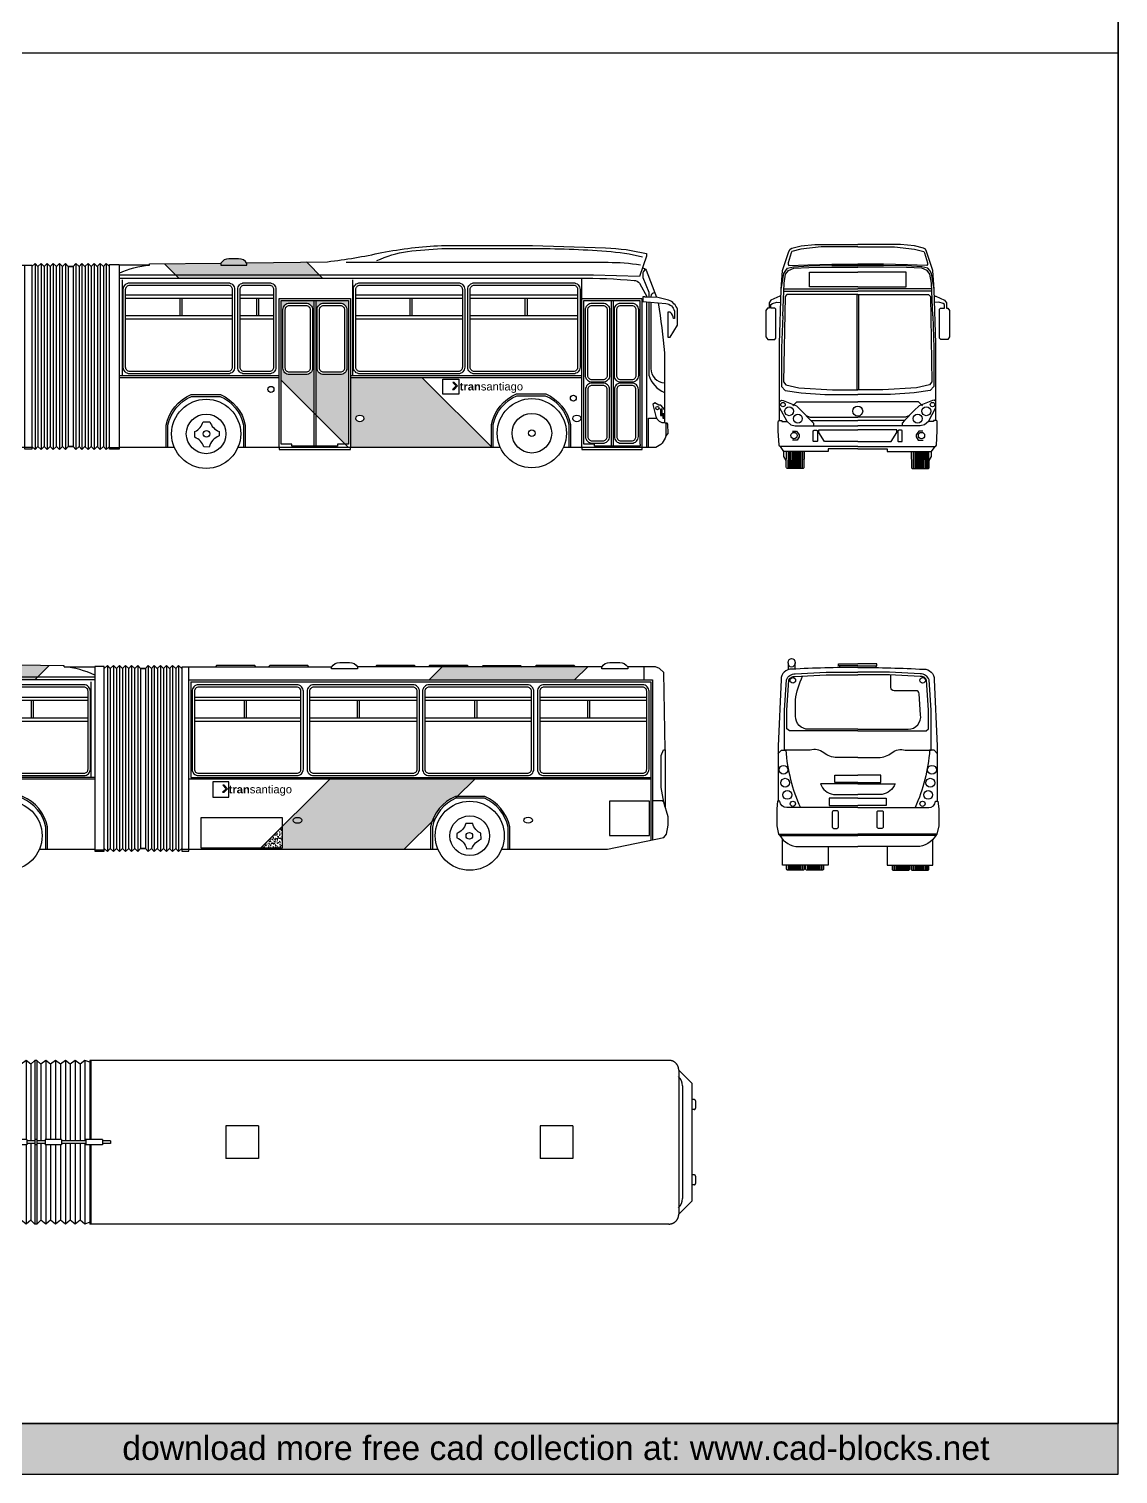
# Model space of a CAD drawing. Header units: millimetres. Extents: x 35403 to 155690, y 202798 to 276657.
# Drawn here: x 139049 to 155690, y 202798 to 224870 of the extents above; entities that cross this region are included whole.
import ezdxf

# ---------------------------------------------------------------- set-up
doc = ezdxf.new("R2010")
doc.units = ezdxf.units.MM
doc.layers.add('www.cad-blocks.net', color=7, linetype='Continuous')
doc.styles.get("Standard").update_dxf_attribs({"font": 'arial.ttf'})
pattern_1 = [(37.5, (-1206784.58, -2205424.423), (-1.6000313, 48.94132373), [0, -38.608, 0, -43.18, 0, -41.275]), (7.5, (-1206784.58, -2205424.42), (44.9523283, 71.68251), [0, -20.828, 0, -34.798, 0, -13.335]), (327.5, (-1206815.82, -2205424.423), (79.099237, 0.1437185), [0, -12.7, 0, -45.72, 0, -59.69]), (317.5, (-1206815.82, -2205424.42), (76.3556452, 22.2929323), [0, -6.35, 0, -29.972, 0, -34.29])]
pattern_2 = [(37.5, (-1205925.497, -2200658.534), (-1.6000313, 48.94132373), [0, -38.608, 0, -43.18, 0, -41.275]), (7.5, (-1205925.5, -2200658.534), (44.9523283, 71.68251), [0, -20.828, 0, -34.798, 0, -13.335]), (327.5, (-1205956.74, -2200658.534), (79.099237, 0.1437185), [0, -12.7, 0, -45.72, 0, -59.69]), (317.5, (-1205956.74, -2200658.534), (76.3556452, 22.2929323), [0, -6.35, 0, -29.972, 0, -34.29])]

# ---------------------------------------------------------------- blocks, each defined once
blk = doc.blocks.new('A$C6C3E6197')
at = {"linetype": 'Continuous'}
for p, q in [((405, 2500), (9252, 2500)), ((9237, 1290), (9237, 2500)), ((9252, 2470), (9252, 2500)), ((9252, 2470), (9327, 2500)), ((9252, 1290), (9252, 2470)), ((9327, 1270), (9327, 2500)), ((9327, 2500), (9402, 2440)), ((9402, 2440), (9477, 2500)), ((9402, 1270), (9402, 2440)), ((9477, 1270), (9477, 2500)), ((9477, 2500), (9552, 2440)), ((9552, 2440), (9627, 2500)), ((9552, 1270), (9552, 2440)), ((9627, 1270), (9627, 2500)), ((9627, 2500), (9702, 2440)), ((9702, 2440), (9777, 2500)), ((9702, 1290), (9702, 2440)), ((9777, 1290), (9777, 2500)), ((9777, 2500), (9852, 2440)), ((9852, 2440), (9927, 2500)), ((9852, 1290), (9852, 2440)), ((9927, 1290), (9927, 2500)), ((9927, 2500), (10002, 2440)), ((10002, 2440), (10062, 2500)), ((10002, 1270), (10002, 2440)), ((10062, 1290), (10062, 2500)), ((10062, 2500), (10092, 2500)), ((10092, 1290), (10092, 2500)), ((10092, 2500), (10152, 2440)), ((10152, 2440), (10227, 2500)), ((10152, 1270), (10152, 2440)), ((10227, 1290), (10227, 2500)), ((10227, 2500), (10302, 2440)), ((10302, 2440), (10377, 2500)), ((10302, 1290), (10302, 2440)), ((10377, 1290), (10377, 2500)), ((10377, 2500), (10452, 2440)), ((10452, 2440), (10527, 2500)), ((10452, 1290), (10452, 2440)), ((10527, 1270), (10527, 2500)), ((10527, 2500), (10602, 2440)), ((10602, 2440), (10677, 2500)), ((10602, 1270), (10602, 2440)), ((10677, 1270), (10677, 2500)), ((10677, 2500), (10752, 2440)), ((10752, 2440), (10827, 2500)), ((10752, 1270), (10752, 2440)), ((10827, 1270), (10827, 2500)), ((10827, 2500), (10902, 2470)), ((10902, 2500), (17497, 2500)), ((10902, 2470), (10902, 2500)), ((10902, 1290), (10902, 2470)), ((10917, 1290), (10917, 2500)), ((17405, 0), (17405, 2500)), ((17497, 2500), (17597, 2400)), ((17505, 8), (17505, 2492)), ((55, 2150), (255, 2350)), ((255, 150), (255, 2350)), ((17597, 2000), (17597, 2400)), ((55, 1900), (55, 2150)), ((199, 388), (199, 2112)), ((17597, 1880), (17597, 2000)), ((17597, 2000), (17605, 2000)), ((0, 1770), (0, 1880)), ((20, 1900), (55, 1900)), ((55, 1750), (55, 1900)), ((17597, 620), (17597, 1880)), ((17597, 1880), (17605, 1880)), ((17625, 1900), (17625, 1980)), ((20, 1750), (55, 1750)), ((55, 750), (55, 1750)), ((1875, 1000), (1875, 1500)), ((1875, 1500), (2375, 1500)), ((2375, 1000), (2375, 1500)), ((6675, 1000), (6675, 1500)), ((6675, 1500), (7175, 1500)), ((7175, 1000), (7175, 1500)), ((12925, 1000), (12925, 1500)), ((12925, 1500), (13425, 1500)), ((13425, 1000), (13425, 1500)), ((8937, 1230), (8937, 1270)), ((8937, 1270), (9062, 1270)), ((8937, 1230), (9062, 1230)), ((9062, 1290), (9312, 1290)), ((9062, 1270), (9062, 1290)), ((9062, 1230), (9062, 1270)), ((9062, 1210), (9062, 1230)), ((9062, 1210), (9312, 1210)), ((9237, 0), (9237, 1210)), ((9252, 30), (9252, 1210)), ((9312, 1270), (9312, 1290)), ((9312, 1270), (9687, 1270)), ((9312, 1230), (9312, 1270)), ((9312, 1230), (9687, 1230)), ((9312, 1210), (9312, 1230)), ((9327, 0), (9327, 1230)), ((9402, 60), (9402, 1230)), ((9477, 0), (9477, 1230)), ((9552, 60), (9552, 1230)), ((9627, 0), (9627, 1230)), ((9687, 1290), (9937, 1290)), ((9687, 1270), (9687, 1290)), ((9687, 1230), (9687, 1270)), ((9687, 1210), (9687, 1230)), ((9687, 1210), (9937, 1210)), ((9702, 60), (9702, 1210)), ((9777, 0), (9777, 1210)), ((9852, 60), (9852, 1210)), ((9927, 0), (9927, 1210)), ((9937, 1270), (9937, 1290)), ((9937, 1230), (9937, 1270)), ((9937, 1270), (10062, 1270)), ((9937, 1210), (9937, 1230)), ((9937, 1230), (10062, 1230)), ((10002, 60), (10002, 1230)), ((10062, 1250), (10062, 1290)), ((10062, 1290), (10092, 1290)), ((10062, 1210), (10062, 1250)), ((10062, 0), (10062, 1210)), ((10062, 1210), (10092, 1210)), ((10092, 1250), (10092, 1290)), ((10092, 1270), (10217, 1270)), ((10092, 1210), (10092, 1250)), ((10092, 1230), (10217, 1230)), ((10092, 0), (10092, 1210)), ((10152, 60), (10152, 1230)), ((10217, 1290), (10467, 1290)), ((10217, 1270), (10217, 1290)), ((10217, 1230), (10217, 1270)), ((10217, 1210), (10217, 1230)), ((10217, 1210), (10467, 1210)), ((10227, 0), (10227, 1210)), ((10302, 60), (10302, 1210)), ((10377, 0), (10377, 1210)), ((10452, 60), (10452, 1210)), ((10467, 1270), (10467, 1290)), ((10467, 1230), (10467, 1270)), ((10467, 1270), (10842, 1270)), ((10467, 1230), (10842, 1230)), ((10467, 1210), (10467, 1230)), ((10527, 0), (10527, 1230)), ((10602, 60), (10602, 1230)), ((10677, 0), (10677, 1230)), ((10752, 60), (10752, 1230)), ((10827, 0), (10827, 1230)), ((10842, 1290), (11092, 1290)), ((10842, 1270), (10842, 1290)), ((10842, 1230), (10842, 1270)), ((10842, 1210), (10842, 1230)), ((10842, 1210), (11092, 1210)), ((10902, 30), (10902, 1210)), ((10917, 0), (10917, 1210)), ((11092, 1270), (11092, 1290)), ((11092, 1230), (11092, 1270)), ((11092, 1270), (11217, 1270)), ((11092, 1210), (11092, 1230)), ((11092, 1230), (11217, 1230)), ((11217, 1230), (11217, 1270)), ((1875, 1000), (2375, 1000)), ((6675, 1000), (7175, 1000)), ((12925, 1000), (13425, 1000)), ((0, 620), (0, 730)), ((20, 750), (55, 750)), ((55, 600), (55, 750)), ((20, 600), (55, 600)), ((55, 350), (55, 600)), ((17597, 500), (17597, 620)), ((17597, 620), (17605, 620)), ((17597, 100), (17597, 500)), ((17597, 500), (17605, 500)), ((17625, 520), (17625, 600)), ((55, 350), (255, 150)), ((405, 0), (9252, 0)), ((9252, 30), (9327, 0)), ((9252, 0), (9252, 30)), ((9327, 0), (9402, 60)), ((9402, 60), (9477, 0)), ((9477, 0), (9552, 60)), ((9552, 60), (9627, 0)), ((9627, 0), (9702, 60)), ((9702, 60), (9777, 0)), ((9777, 0), (9852, 60)), ((9852, 60), (9927, 0)), ((9927, 0), (10002, 60)), ((10002, 60), (10062, 0)), ((10062, 0), (10092, 0)), ((10092, 0), (10152, 60)), ((10152, 60), (10227, 0)), ((10227, 0), (10302, 60)), ((10302, 60), (10377, 0)), ((10377, 0), (10452, 60)), ((10452, 60), (10527, 0)), ((10527, 0), (10602, 60)), ((10602, 60), (10677, 0)), ((10677, 0), (10752, 60)), ((10752, 60), (10827, 0)), ((10827, 0), (10902, 30)), ((10902, 0), (10902, 30)), ((10902, 0), (17497, 0)), ((17497, 0), (17597, 100))]:
    blk.add_line(p, q, dxfattribs=at)
for points in [[(405, 2500, 0.008925), (400, 2500, 0.008925), (394, 2500, 0.008925), (389, 2499, 0.008925), (384, 2498, 0.008925), (378, 2498, 0.008925), (373, 2497, 0.008925), (368, 2495, 0.008925), (363, 2494, 0.008925), (358, 2492, 0.008925), (353, 2491, 0.008925), (348, 2489, 0.008925), (343, 2486, 0.008925), (338, 2484, 0.008925), (333, 2482, 0.008925), (328, 2479, 0.008925), (324, 2476, 0.008925), (319, 2473, 0.008925), (315, 2470, 0.008925), (311, 2467, 0.008925), (307, 2463, 0.008925), (303, 2460, 0.008925), (299, 2456, 0.008925), (295, 2452, 0.008925), (292, 2448, 0.008925), (288, 2444, 0.008925), (285, 2440, 0.008925), (282, 2436, 0.008925), (279, 2431, 0.008925), (276, 2427, 0.008925), (273, 2422, 0.008925), (271, 2417, 0.008925), (269, 2412, 0.008925), (266, 2407, 0.008925), (264, 2402, 0.008925), (263, 2397, 0.008925), (261, 2392, 0.008925), (260, 2387, 0.008925), (258, 2382, 0.008925), (257, 2377, 0.008925), (257, 2371, 0.008925), (256, 2366, 0.008925), (255, 2361, 0.008925), (255, 2355, 0.008925), (255, 2350)], [(17625, 1980, 0.023104), (17625, 1982, 0.023104), (17625, 1984, 0.023104), (17624, 1985, 0.023104), (17624, 1987, 0.023104), (17623, 1989, 0.023104), (17622, 1991, 0.023104), (17621, 1992, 0.023104), (17620, 1993, 0.023104), (17618, 1995, 0.023104), (17617, 1996, 0.023104), (17616, 1997, 0.023104), (17614, 1998, 0.023104), (17612, 1999, 0.023104), (17610, 1999, 0.023104), (17609, 2000, 0.023104), (17607, 2000, 0.023104), (17605, 2000)], [(20, 1900, 0.023104), (18, 1900, 0.023104), (16, 1900, 0.023104), (15, 1899, 0.023104), (13, 1899, 0.023104), (11, 1898, 0.023104), (9, 1897, 0.023104), (8, 1896, 0.023104), (7, 1895, 0.023104), (5, 1893, 0.023104), (4, 1892, 0.023104), (3, 1891, 0.023104), (2, 1889, 0.023104), (1, 1887, 0.023104), (1, 1885, 0.023104), (0, 1884, 0.023104), (0, 1882, 0.023104), (0, 1880)], [(0, 1770, 0.023104), (0, 1768, 0.023104), (0, 1766, 0.023104), (1, 1765, 0.023104), (1, 1763, 0.023104), (2, 1761, 0.023104), (3, 1759, 0.023104), (4, 1758, 0.023104), (5, 1757, 0.023104), (7, 1755, 0.023104), (8, 1754, 0.023104), (9, 1753, 0.023104), (11, 1752, 0.023104), (13, 1751, 0.023104), (15, 1751, 0.023104), (16, 1750, 0.023104), (18, 1750, 0.023104), (20, 1750)], [(17605, 1880, 0.023104), (17607, 1880, 0.023104), (17609, 1880, 0.023104), (17610, 1881, 0.023104), (17612, 1881, 0.023104), (17614, 1882, 0.023104), (17616, 1883, 0.023104), (17617, 1884, 0.023104), (17618, 1885, 0.023104), (17620, 1887, 0.023104), (17621, 1888, 0.023104), (17622, 1889, 0.023104), (17623, 1891, 0.023104), (17624, 1893, 0.023104), (17624, 1895, 0.023104), (17625, 1896, 0.023104), (17625, 1898, 0.023104), (17625, 1900)], [(20, 750, 0.023104), (18, 750, 0.023104), (16, 750, 0.023104), (15, 749, 0.023104), (13, 749, 0.023104), (11, 748, 0.023104), (9, 747, 0.023104), (8, 746, 0.023104), (7, 745, 0.023104), (5, 743, 0.023104), (4, 742, 0.023104), (3, 741, 0.023104), (2, 739, 0.023104), (1, 737, 0.023104), (1, 735, 0.023104), (0, 734, 0.023104), (0, 732, 0.023104), (0, 730)], [(0, 620, 0.023104), (0, 618, 0.023104), (0, 616, 0.023104), (1, 615, 0.023104), (1, 613, 0.023104), (2, 611, 0.023104), (3, 609, 0.023104), (4, 608, 0.023104), (5, 607, 0.023104), (7, 605, 0.023104), (8, 604, 0.023104), (9, 603, 0.023104), (11, 602, 0.023104), (13, 601, 0.023104), (15, 601, 0.023104), (16, 600, 0.023104), (18, 600, 0.023104), (20, 600)], [(17625, 600, 0.023104), (17625, 602, 0.023104), (17625, 604, 0.023104), (17624, 605, 0.023104), (17624, 607, 0.023104), (17623, 609, 0.023104), (17622, 611, 0.023104), (17621, 612, 0.023104), (17620, 613, 0.023104), (17618, 615, 0.023104), (17617, 616, 0.023104), (17616, 617, 0.023104), (17614, 618, 0.023104), (17612, 619, 0.023104), (17610, 619, 0.023104), (17609, 620, 0.023104), (17607, 620, 0.023104), (17605, 620)], [(17605, 500, 0.023104), (17607, 500, 0.023104), (17609, 500, 0.023104), (17610, 501, 0.023104), (17612, 501, 0.023104), (17614, 502, 0.023104), (17616, 503, 0.023104), (17617, 504, 0.023104), (17618, 505, 0.023104), (17620, 507, 0.023104), (17621, 508, 0.023104), (17622, 509, 0.023104), (17623, 511, 0.023104), (17624, 513, 0.023104), (17624, 515, 0.023104), (17625, 516, 0.023104), (17625, 518, 0.023104), (17625, 520)], [(255, 150, 0.008925), (255, 145, 0.008925), (255, 139, 0.008925), (256, 134, 0.008925), (257, 129, 0.008925), (257, 123, 0.008925), (258, 118, 0.008925), (260, 113, 0.008925), (261, 108, 0.008925), (263, 103, 0.008925), (264, 98, 0.008925), (266, 93, 0.008925), (269, 88, 0.008925), (271, 83, 0.008925), (273, 78, 0.008925), (276, 73, 0.008925), (279, 69, 0.008925), (282, 64, 0.008925), (285, 60, 0.008925), (288, 56, 0.008925), (292, 52, 0.008925), (295, 48, 0.008925), (299, 44, 0.008925), (303, 40, 0.008925), (307, 37, 0.008925), (311, 33, 0.008925), (315, 30, 0.008925), (319, 27, 0.008925), (324, 24, 0.008925), (328, 21, 0.008925), (333, 18, 0.008925), (338, 16, 0.008925), (343, 14, 0.008925), (348, 11, 0.008925), (353, 9, 0.008925), (358, 8, 0.008925), (363, 6, 0.008925), (368, 5, 0.008925), (373, 3, 0.008925), (378, 2, 0.008925), (384, 2, 0.008925), (389, 1, 0.008925), (394, 0, 0.008925), (400, 0, 0.008925), (405, 0)]]:
    blk.add_lwpolyline(points, format="xyb", dxfattribs=at)
for centre, start, end in [((399, 2112), 135, 180), ((399, 388), 180, 225)]:
    blk.add_arc(centre, 200, start, end, dxfattribs=at)
blk = doc.blocks.new('A$C58152A7B')
at = {"rotation": 180}
blk.add_blockref('A$C6C3E6197', (17625, 2500), dxfattribs=at)
blk = doc.blocks.new('A$C6C771C61')
h = blk.add_hatch()
h.set_pattern_fill('AR-SAND', color=256, style=0)
h.set_pattern_definition(pattern_1)
h.paths.add_polyline_path([(10358, 863), (9265, 863), (9265, -207), (11419, -207), (11419, -197)])
edge = h.paths.add_edge_path(flags=16)
edge.add_ellipse((9409, 236), major_axis=(66.8, 0), ratio=0.675607, start_angle=0, end_angle=360, ccw=False)
h.paths.add_polyline_path([(8594, 2625), (7676, 2613, -0.026412), (7683, 2601), (7683, 2574), (7286, 2574), (7286, 2605, -0.006943), (7288, 2608), (6426, 2598), (6599, 2425), (8794, 2425)])
h.paths.add_polyline_path([(7557, 2674), (7409, 2674, 0.262327), (7286, 2605), (7286, 2574), (7683, 2574), (7683, 2601, 0.293786)])
h.paths.add_polyline_path([(8794, 2425), (6599, 2425), (6643, 2380), (8839, 2380)])
h = blk.add_hatch()
h.set_pattern_fill('AR-SAND', color=256, style=0)
h.set_pattern_definition(pattern_1)
h.paths.add_polyline_path([(8737, 290), (9183, -156), (9235, -156), (9235, 2037), (8737, 2037)])
h.paths.add_polyline_path([(8857, 904, -0.414214), (8757, 1004), (8757, 1897, -0.414214), (8857, 1997), (9110, 1997, -0.414214), (9210, 1897), (9210, 1004, -0.414214), (9110, 904)], flags=16)
h.paths.add_polyline_path([(8707, 2037), (8208, 2037), (8208, 818), (8707, 320)])
h.paths.add_polyline_path([(8334, 904, -0.414214), (8234, 1004), (8234, 1897, -0.414214), (8334, 1997), (8587, 1997, -0.414214), (8687, 1897), (8687, 1004, -0.414214), (8587, 904)], flags=16)
for p, q in [((4447, 2600), (4447, -240)), ((4491, 2555), (4491, -195)), ((4540, 2600), (4540, -240)), ((4584, 2555), (4584, -195)), ((4633, 2600), (4633, -240)), ((4677, 2555), (4677, -195)), ((4726, 2600), (4726, -240)), ((4770, 2555), (4770, -195)), ((4819, 2600), (4819, -240)), ((4863, 2555), (4863, -195)), ((4911, 2600), (4911, -240)), ((4955, 2555), (4955, -195)), ((5028, 2555), (5028, -195)), ((5072, 2600), (5072, -240)), ((5120, 2555), (5120, -195)), ((5164, 2600), (5164, -240)), ((5213, 2555), (5213, -195)), ((5257, 2600), (5257, -240)), ((5306, 2555), (5306, -195)), ((5350, 2600), (5350, -240)), ((5399, 2555), (5399, -195)), ((5443, 2600), (5443, -240)), ((5492, 2555), (5492, -195)), ((5536, 2600), (5536, -240)), ((6643, 2380), (6426, 2598)), ((8839, 2380), (8594, 2625)), ((5784, 892), (5784, 2352)), ((9300, 892), (9300, 2352)), ((12801, 2067), (12801, 2380)), ((7460, 2117), (5831, 2117)), ((7460, 2069), (5831, 2069)), ((6663, 1800), (6663, 2069)), ((6694, 1800), (6694, 2069)), ((8091, 2117), (7579, 2117)), ((8091, 2069), (7579, 2069)), ((7835, 1800), (7835, 2069)), ((7866, 1800), (7866, 2069)), ((8707, 2037), (8707, -188)), ((8737, 2037), (8737, -188)), ((10976, 2117), (9347, 2117)), ((10976, 2069), (9347, 2069)), ((10179, 1800), (10179, 2069)), ((10210, 1800), (10210, 2069)), ((12737, 2117), (11095, 2117)), ((12737, 2069), (11095, 2069)), ((11937, 1800), (11937, 2069)), ((11969, 1800), (11969, 2069)), ((13247, 2037), (13247, -188)), ((13277, 2037), (13277, -188)), ((7460, 1800), (5831, 1800)), ((8091, 1800), (7579, 1800)), ((10976, 1800), (9347, 1800)), ((12737, 1800), (11095, 1800)), ((7460, 1752), (5831, 1752)), ((8091, 1752), (7579, 1752)), ((10976, 1752), (9347, 1752)), ((12737, 1752), (11095, 1752)), ((5730, 892), (8178, 892)), ((9265, 892), (12801, 892)), ((5730, 863), (8178, 863)), ((9235, -207), (8208, 818)), ((9265, 863), (12801, 863)), ((11419, -197), (10358, 863)), ((4397, -207), (486, -207)), ((5730, -214), (5586, -214)), ((6575, -207), (5730, -207)), ((11555, -207), (7547, -207)), ((8176, -207), (8176, -238)), ((8371, -188), (8371, -156)), ((9068, -188), (8371, -188)), ((9068, -156), (9068, -188)), ((9267, -238), (9267, -207)), ((13929, -207), (12518, -207)), ((12799, -207), (12799, -238)), ((12994, -188), (12994, -156)), ((13691, -188), (12994, -188)), ((13691, -156), (13691, -188)), ((13721, -238), (13721, -207)), ((8176, -238), (9267, -238)), ((12799, -238), (13721, -238))]:
    blk.add_line(p, q)
for points in [[(7676, 2613), (8916, 2629, 0.025397), (9744, 2769, -0.034424), (10655, 2877), (12048, 2877), (13164, 2840, -0.054536), (13787, 2752), (13787, 2713), (13684, 2401), (12981, 2425), (5730, 2425)], [(9669, 2645, -0.071317), (10138, 2787, -0.011199), (10662, 2831), (12032, 2831, -0.018114), (13177, 2790, -0.040897), (13729, 2704, 0.118523)], [(5730, 2454, -0.090474), (6197, 2578), (6197, 2595), (7288, 2608)], [(9202, 2620), (13203, 2620, -0.039591), (13695, 2581, -18.409656)], [(13729, 2535, -0.266807), (13782, 2502), (13941, 2085)], [(13775, 2512, 0.261076), (13731, 2436), (13731, 2390), (13825, 2163), (13825, 2082)], [(5730, 2380), (12757, 2380, -0.021408), (13600, 2344, -0.196513), (13681, 2303), (13799, 2085)], [(13771, 2080), (13770, 2094), (13731, 2094), (13731, 2021), (14086, 1990, -0.335782), (14214, 1874), (14214, 1761), (14203, 1761, 0.179894), (14150, 1858), (14117, 1858), (14117, 1477), (14148, 1477), (14263, 1660), (14263, 1905, 0.182817), (14127, 2044), (13941, 2085), (13771, 2080)], [(13825, 2013), (13825, 898, 0.241268), (14066, 634)], [(13915, 2154, 0.403956), (13856, 2100), (13856, 2083)], [(13856, 2010), (13856, 999, 0.39955), (14066, 779)], [(13966, 2000, -0.014149), (14066, 1238), (14066, 174)], [(6449, -207), (6449, 135, -0.246098), (6831, 599), (7279, 599, -0.247825), (7659, 134), (7659, -207)], [(6476, -207), (6476, 133, -0.242622), (6837, 573), (7273, 573, -0.244358), (7632, 132), (7632, -207)], [(11419, -207), (11419, 145, -0.246098), (11801, 609), (12249, 609, -0.247825), (12629, 144), (12629, -197)], [(11446, -207), (11446, 142, -0.242622), (11807, 582), (12243, 582, -0.244358), (12602, 141), (12602, -197)], [(14066, 374), (14007, 437), (13976, 437), (13915, 472), (13887, 447), (13932, 264, 0.385948), (14066, 174), (14084, 162), (14084, -36), (14119, 6), (14117, 148), (14104, 162), (14084, 162), (14084, -36, -0.235906), (13929, -207, 20.22832)], [(7013, 185), (7119, 185, 0.227993), (7259, 36), (7259, -32, 0.24608), (7108, -201), (7027, -198, 0.214806), (6887, -53), (6889, 37, 0.239305), (7013, 185, -0.14927)]]:
    blk.add_lwpolyline(points, format="xyb")
for points in [[(7286, 2574), (7683, 2574), (7683, 2601, 0.293786), (7557, 2674), (7409, 2674, 0.262327), (7286, 2605)], [(5895, 2306), (7396, 2306, -0.414214), (7496, 2206), (7496, 1017, -0.414214), (7396, 917), (5895, 917, -0.414214), (5795, 1017), (5795, 2206, -0.414214)], [(5895, 2270), (7396, 2270, -0.414214), (7460, 2206), (7460, 1017, -0.414214), (7396, 953), (5895, 953, -0.414214), (5831, 1017), (5831, 2206, -0.414214)], [(7643, 2306), (8027, 2306, -0.414214), (8127, 2206), (8127, 1017, -0.414214), (8027, 917), (7643, 917, -0.414214), (7543, 1017), (7543, 2206, -0.414214)], [(7643, 2270), (8027, 2270, -0.414214), (8091, 2206), (8091, 1017, -0.414214), (8027, 953), (7643, 953, -0.414214), (7579, 1017), (7579, 2206, -0.414214)], [(9411, 2306), (10912, 2306, -0.414214), (11012, 2206), (11012, 1017, -0.414214), (10912, 917), (9411, 917, -0.414214), (9311, 1017), (9311, 2206, -0.414214)], [(9411, 2270), (10912, 2270, -0.414214), (10976, 2206), (10976, 1017, -0.414214), (10912, 953), (9411, 953, -0.414214), (9347, 1017), (9347, 2206, -0.414214)], [(11159, 2306), (12673, 2306, -0.414214), (12773, 2206), (12773, 1017, -0.414214), (12673, 917), (11159, 917, -0.414214), (11059, 1017), (11059, 2206, -0.414214)], [(11159, 2270), (12673, 2270, -0.414214), (12737, 2206), (12737, 1017, -0.414214), (12673, 953), (11159, 953, -0.414214), (11095, 1017), (11095, 2206, -0.414214)], [(8334, 1997), (8587, 1997, -0.414214), (8687, 1897), (8687, 1004, -0.414214), (8587, 904), (8334, 904, -0.414214), (8234, 1004), (8234, 1897, -0.414214)], [(8857, 1997), (9110, 1997, -0.414214), (9210, 1897), (9210, 1004, -0.414214), (9110, 904), (8857, 904, -0.414214), (8757, 1004), (8757, 1897, -0.414214)], [(12957, 1997), (13124, 1997, -0.414214), (13224, 1897), (13224, 889, -0.414214), (13124, 789), (12957, 789, -0.414214), (12857, 889), (12857, 1897, -0.414214)], [(13398, 1997), (13564, 1997, -0.414214), (13664, 1897), (13664, 889, -0.414214), (13564, 789), (13398, 789, -0.414214), (13298, 889), (13298, 1897, -0.414214)], [(8334, 1961), (8587, 1961, -0.414214), (8651, 1897), (8651, 1004, -0.414214), (8587, 940), (8334, 940, -0.414214), (8270, 1004), (8270, 1897, -0.414214)], [(8857, 1961), (9110, 1961, -0.414214), (9174, 1897), (9174, 1004, -0.414214), (9110, 940), (8857, 940, -0.414214), (8793, 1004), (8793, 1897, -0.414214)], [(12957, 1961), (13124, 1961, -0.414214), (13188, 1897), (13188, 889, -0.414214), (13124, 825), (12957, 825, -0.414214), (12893, 889), (12893, 1897, -0.414214)], [(13398, 1961), (13564, 1961, -0.414214), (13628, 1897), (13628, 889, -0.414214), (13564, 825), (13398, 825, -0.414214), (13334, 889), (13334, 1897, -0.414214)], [(12957, -142), (13124, -142, 0.414214), (13224, -42), (13224, 676, 0.414214), (13124, 776), (12957, 776, 0.414214), (12857, 676), (12857, -42, 0.414214)], [(12957, -106), (13124, -106, 0.414214), (13188, -42), (13188, 676, 0.414214), (13124, 740), (12957, 740, 0.414214), (12893, 676), (12893, -42, 0.414214)], [(13398, -142), (13564, -142, 0.414214), (13664, -42), (13664, 676, 0.414214), (13564, 776), (13398, 776, 0.414214), (13298, 676), (13298, -42, 0.414214)], [(13398, -106), (13564, -106, 0.414214), (13628, -42), (13628, 676, 0.414214), (13564, 740), (13398, 740, 0.414214), (13334, 676), (13334, -42, 0.414214)]]:
    blk.add_lwpolyline(points, format="xyb", close=True)
for points in [[(2110, 2574), (4397, 2574), (4397, -233), (4289, -233), (4289, -207), (4289, -207), (4289, 2574)], [(4397, 2555), (4447, 2600), (4491, 2555), (4540, 2600), (4587, 2555), (4633, 2600), (4680, 2555), (4726, 2600), (4774, 2555), (4819, 2600), (4864, 2555), (4911, 2600), (4955, 2555), (5028, 2555)], [(5586, 2555), (5536, 2600), (5492, 2555), (5443, 2600), (5396, 2555), (5350, 2600), (5303, 2555), (5257, 2600), (5209, 2555), (5164, 2600), (5119, 2555), (5072, 2600), (5028, 2555), (4955, 2555)], [(6197, 2578), (5730, 2578)], [(8371, -156), (8208, -156), (8208, 2037), (9235, 2037), (9235, -156), (9068, -156)], [(12994, -156), (12831, -156), (12831, 2037), (13689, 2037), (13689, -156), (13691, -156)], [(13790, 2016), (13790, -207)], [(13820, -207), (13820, 242), (13940, 242)], [(4397, -195), (4447, -240), (4491, -195), (4540, -240), (4587, -195), (4633, -240), (4680, -195), (4726, -240), (4774, -195), (4819, -240), (4864, -195), (4911, -240), (4955, -195), (5028, -195)], [(5586, -195), (5536, -240), (5492, -195), (5443, -240), (5396, -195), (5350, -240), (5303, -195), (5257, -240), (5209, -195), (5164, -240), (5119, -195), (5072, -240), (5028, -195), (4955, -195)]]:
    blk.add_lwpolyline(points)
for points in [[(5730, -235), (5586, -235), (5586, 2584), (5730, 2584)], [(8178, 2067), (9265, 2067), (9265, -207), (8178, -207)], [(12801, 2067), (13719, 2067), (13719, -207), (12801, -207)], [(10675, 836), (10920, 836), (10920, 604), (10675, 604)], [(10851, 679), (10902, 732), (10849, 783), (10829, 783), (10880, 732), (10827, 679)], [(14029, 377), (14005, 377), (14005, 281), (14029, 281)], [(14060, 307), (14038, 307), (14038, 238), (14060, 238)]]:
    blk.add_lwpolyline(points, close=True)
for centre, radius in [((8051, 679), 45.3), ((7061, 0), 528), ((12037, 10), 528), ((12671, 545), 45.3), ((7061, 0), 303), ((12037, 10), 303), ((13956, 394), 26.1), ((7066, 0), 50.8), ((12037, 10), 50.8)]:
    blk.add_circle(centre, radius)
at = {"extrusion": (0, 0, -1)}
for centre in [(9409, 236), (12725, 236)]:
    blk.add_ellipse(centre, major_axis=(66.8, 0), ratio=0.675607, dxfattribs=at)
at = {"insert": (10935, 785), "char_height": 122.21, "width": 1000.27, "attachment_point": 1}
blk.add_mtext('{\\fArial|b1|i0|c0|p34;tran}santiago', dxfattribs=at)
blk = doc.blocks.new('A$C05CD04DB')
h = blk.add_hatch()
h.set_pattern_fill('AR-SAND', color=256, style=0)
h.set_pattern_definition(pattern_2)
h.paths.add_polyline_path([(1964, 1483), (1964, 1016), (705, 1016), (705, 1071), (617, 984), (617, 974), (2802, 974), (3040, 1212), (3040, 1483), (3311, 1483), (3874, 2044), (2772, 2044), (1679, 2044), (1117, 1483)])
edge = h.paths.add_edge_path(flags=16)
edge.add_ellipse((2627, 1417), major_axis=(-66.8, 0), ratio=0.675607, start_angle=0, end_angle=360)
h.paths.add_polyline_path([(1117, 1483), (705, 1071), (705, 1016), (1964, 1016), (1964, 1483)], flags=17)
h.paths.add_polyline_path([(5438, 3606), (5611, 3779), (4750, 3790), (4750, 3755), (4353, 3756), (4353, 3782, -0.026412), (4361, 3795), (3443, 3806), (3242, 3606)])
h.paths.add_polyline_path([(4479, 3855, 0.293786), (4353, 3782), (4353, 3756), (4750, 3755), (4750, 3786, 0.262327), (4628, 3855)])
h.paths.add_polyline_path([(3242, 3606), (3198, 3562), (5394, 3562), (5438, 3606)])
h = blk.add_hatch()
h.set_pattern_fill('AR-SAND', color=256, style=0)
h.set_pattern_definition(pattern_2)
h.paths.add_polyline_path([(9897, 2044), (9179, 1328), (9179, 998), (8849, 998), (8825, 974), (11036, 974), (11461, 1397, -0.213497), (11819, 1781), (11848, 1781), (12113, 2044)])
h.paths.add_polyline_path([(11614, 3759), (11416, 3561), (13640, 3561), (13840, 3759)])
h = blk.add_hatch()
h.set_pattern_fill('AR-SAND', color=256, style=0)
h.set_pattern_definition(pattern_2)
h.paths.add_polyline_path([(8849, 998), (9179, 998), (9179, 1328)])
for p, q in [((5394, 3562), (5611, 3779)), ((6501, 3782), (6501, 941)), ((6594, 3782), (6594, 941)), ((6686, 3782), (6686, 941)), ((6779, 3782), (6779, 941)), ((6872, 3782), (6872, 941)), ((6965, 3782), (6965, 941)), ((7125, 3782), (7125, 941)), ((7218, 3782), (7218, 941)), ((7311, 3782), (7311, 941)), ((7404, 3782), (7404, 941)), ((7497, 3782), (7497, 941)), ((7589, 3782), (7589, 941)), ((14056, 3759), (10323, 3759)), ((11416, 3561), (11614, 3759)), ((13640, 3561), (13840, 3759)), ((14876, 3759), (14451, 3759)), ((14703, 3561), (14703, 3759)), ((6253, 2073), (6253, 3534)), ((6545, 3736), (6545, 986)), ((6638, 3736), (6638, 986)), ((6730, 3736), (6730, 986)), ((6823, 3736), (6823, 986)), ((6916, 3736), (6916, 986)), ((7009, 3736), (7009, 986)), ((7081, 3736), (7081, 986)), ((7174, 3736), (7174, 986)), ((7267, 3736), (7267, 986)), ((7360, 3736), (7360, 986)), ((7453, 3736), (7453, 986)), ((7545, 3736), (7545, 986)), ((7747, 3561), (14830, 3561)), ((7775, 3534), (14803, 3534)), ((7775, 3534), (7775, 2073)), ((14803, 3534), (14803, 1116)), ((14830, 3561), (14830, 1116)), ((4577, 3299), (6206, 3299)), ((4577, 3251), (6206, 3251)), ((5343, 2981), (5343, 3251)), ((5374, 2981), (5374, 3251)), ((7830, 3299), (9459, 3299)), ((7830, 3251), (9459, 3251)), ((8596, 2981), (8596, 3251)), ((8627, 2981), (8627, 3251)), ((9589, 3299), (11233, 3299)), ((9589, 3251), (11233, 3251)), ((10324, 2981), (10324, 3251)), ((10355, 2981), (10355, 3251)), ((11352, 3299), (12980, 3299)), ((11352, 3251), (12980, 3251)), ((12117, 2981), (12117, 3251)), ((12149, 2981), (12149, 3251)), ((13107, 3299), (14741, 3299)), ((13107, 3251), (14741, 3251)), ((13840, 2981), (13840, 3251)), ((13872, 2981), (13872, 3251)), ((4577, 2981), (6206, 2981)), ((4577, 2933), (6206, 2933)), ((7830, 2981), (9459, 2981)), ((7830, 2933), (9459, 2933)), ((9589, 2981), (11233, 2981)), ((9589, 2933), (11233, 2933)), ((11352, 2981), (12980, 2981)), ((11352, 2933), (12980, 2933)), ((13107, 2981), (14741, 2981)), ((13107, 2933), (14741, 2933)), ((6307, 2073), (2772, 2073)), ((6307, 2044), (2772, 2044)), ((9542, 2044), (7747, 2044)), ((7775, 2073), (9542, 2073)), ((8825, 974), (9926, 2073)), ((9497, 2073), (13052, 2073)), ((13052, 2044), (9497, 2044)), ((11817, 1751), (12142, 2073)), ((13017, 2073), (14803, 2073)), ((14803, 2044), (13017, 2044)), ((14976, 1715), (14842, 1715)), ((15001, 1696), (14976, 1715)), ((15068, 1470), (15001, 1696)), ((11036, 974), (11508, 1444)), ((15044, 1204), (15068, 1345)), ((15068, 1345), (15068, 1470)), ((14142, 974), (15004, 1152)), ((15004, 1152), (15044, 1204)), ((5462, 974), (6307, 974)), ((6307, 967), (6451, 967)), ((7639, 974), (11551, 974)), ((12523, 974), (14142, 974))]:
    blk.add_line(p, q)
for points in [[(4361, 3795), (3120, 3810, -0.025397), (2292, 3951, 0.034424), (1382, 4058), (-11, 4058), (-1127, 4022, 0.054536), (-1751, 3933), (-1751, 3894), (-1648, 3583), (-944, 3606), (6307, 3606)], [(6307, 3635, 0.090474), (5839, 3760), (5839, 3776), (4748, 3790)], [(6307, 3562), (-720, 3562, 0.021408), (-1564, 3526, 0.196513), (-1644, 3484), (-1753, 3283), (-1753, 974)], [(5588, 974), (5588, 1317, 0.246098), (5205, 1781), (4758, 1781, 0.247825), (4378, 1316), (4378, 974)], [(12649, 974), (12649, 1317, 0.246098), (12266, 1781), (11819, 1781, 0.247825), (11439, 1316), (11439, 974)], [(5561, 974), (5561, 1314, 0.242622), (5200, 1754), (4763, 1754, 0.244358), (4405, 1313), (4405, 974)], [(12622, 974), (12622, 1314, 0.242622), (12261, 1754), (11824, 1754, 0.244358), (11466, 1313), (11466, 974)], [(12084, 1366), (11979, 1366, -0.227993), (11838, 1217), (11838, 1150, -0.24608), (11990, 980), (12071, 984, -0.214806), (12211, 1128), (12208, 1218, -0.239305), (12084, 1366, 0.14927)]]:
    blk.add_lwpolyline(points, format="xyb")
for points in [[(5839, 3760), (6307, 3760)], [(6451, 3736), (6501, 3781), (6545, 3736), (6594, 3781), (6641, 3736), (6686, 3781), (6733, 3736), (6779, 3781), (6828, 3736), (6872, 3781), (6918, 3736), (6965, 3781), (7009, 3736), (7081, 3736)], [(7639, 3736), (7589, 3781), (7545, 3736), (7497, 3781), (7449, 3736), (7404, 3781), (7357, 3736), (7311, 3781), (7263, 3736), (7218, 3781), (7173, 3736), (7125, 3781), (7081, 3736), (7009, 3736)], [(9926, 3755), (7639, 3755), (7639, 948), (7747, 948), (7747, 974), (7747, 974), (7747, 3755)], [(8770, 3759), (8753, 3782), (8170, 3782), (8153, 3759)], [(9581, 3759), (9564, 3782), (8981, 3782), (8964, 3759)], [(11212, 3759), (11195, 3782), (10612, 3782), (10595, 3759)], [(12023, 3759), (12005, 3782), (11423, 3782), (11406, 3759)], [(12838, 3755), (12820, 3778), (12238, 3778), (12221, 3755)], [(13651, 3759), (13633, 3782), (13051, 3782), (13034, 3759)], [(15024, 2492), (15004, 3675), (14938, 3734), (14876, 3759)], [(6451, 986), (6501, 941), (6545, 986), (6594, 941), (6641, 986), (6686, 941), (6733, 986), (6779, 941), (6828, 986), (6872, 941), (6918, 986), (6965, 941), (7009, 986), (7081, 986)], [(7639, 986), (7589, 941), (7545, 986), (7497, 941), (7449, 986), (7404, 941), (7357, 986), (7311, 941), (7263, 986), (7218, 941), (7173, 986), (7125, 941), (7081, 986), (7009, 986)]]:
    blk.add_lwpolyline(points)
for points in [[(6307, 946), (6451, 946), (6451, 3765), (6307, 3765)], [(15001, 1696), (14960, 1920), (14960, 2409), (14996, 2492), (15024, 2492), (15024, 1618)], [(8356, 2005), (8111, 2005), (8111, 1772), (8356, 1772)], [(8286, 1848), (8337, 1900), (8285, 1952), (8265, 1952), (8316, 1900), (8262, 1848)], [(14784, 1709), (14173, 1709), (14173, 1184), (14784, 1184)], [(9179, 1455), (7928, 1455), (7928, 998), (9179, 998)]]:
    blk.add_lwpolyline(points, close=True)
for points in [[(10323, 3728), (9926, 3729), (9926, 3755, -0.293786), (10053, 3828), (10201, 3828, -0.262327), (10323, 3759)], [(14451, 3728), (14054, 3729), (14054, 3755, -0.293786), (14180, 3828), (14329, 3828, -0.262327), (14451, 3759)], [(6142, 3487), (4641, 3487, 0.414214), (4541, 3387), (4541, 2199, 0.414214), (4641, 2099), (6142, 2099, 0.414214), (6242, 2199), (6242, 3387, 0.414214)], [(6142, 3451), (4641, 3451, 0.414214), (4577, 3387), (4577, 2199, 0.414214), (4641, 2135), (6142, 2135, 0.414214), (6206, 2199), (6206, 3387, 0.414214)], [(9395, 3487), (7894, 3487, 0.414214), (7794, 3387), (7794, 2199, 0.414214), (7894, 2099), (9395, 2099, 0.414214), (9495, 2199), (9495, 3387, 0.414214)], [(9395, 3451), (7894, 3451, 0.414214), (7830, 3387), (7830, 2199, 0.414214), (7894, 2135), (9395, 2135, 0.414214), (9459, 2199), (9459, 3387, 0.414214)], [(11169, 3487), (9653, 3487, 0.414214), (9553, 3387), (9553, 2199, 0.414214), (9653, 2099), (11169, 2099, 0.414214), (11269, 2199), (11269, 3387, 0.414214)], [(11169, 3451), (9653, 3451, 0.414214), (9589, 3387), (9589, 2199, 0.414214), (9653, 2135), (11169, 2135, 0.414214), (11233, 2199), (11233, 3387, 0.414214)], [(12916, 3487), (11416, 3487, 0.414214), (11316, 3387), (11316, 2199, 0.414214), (11416, 2099), (12916, 2099, 0.414214), (13016, 2199), (13016, 3387, 0.414214)], [(12916, 3451), (11416, 3451, 0.414214), (11352, 3387), (11352, 2199, 0.414214), (11416, 2135), (12916, 2135, 0.414214), (12980, 2199), (12980, 3387, 0.414214)], [(14677, 3487), (13171, 3487, 0.414214), (13071, 3387), (13071, 2199, 0.414214), (13171, 2099), (14677, 2099, 0.414214), (14777, 2199), (14777, 3387, 0.414214)], [(14677, 3451), (13171, 3451, 0.414214), (13107, 3387), (13107, 2199, 0.414214), (13171, 2135), (14677, 2135, 0.414214), (14741, 2199), (14741, 3387, 0.414214)]]:
    blk.add_lwpolyline(points, format="xyb", close=True)
for centre, radius in [((4976, 1181), 528), ((12037, 1181), 528), ((12037, 1181), 303), ((12031, 1181), 50.8)]:
    blk.add_circle(centre, radius)
for centre in [(9405, 1417), (12928, 1418)]:
    blk.add_ellipse(centre, major_axis=(-66.8, 0), ratio=0.675607)
at = {"insert": (9322, 1951), "char_height": 122.21, "width": 1000.27, "attachment_point": 3}
blk.add_mtext('{\\fArial|b1|i0|c0|p34;tran}santiago', dxfattribs=at)
blk = doc.blocks.new('A$C27F13810')
for p, q in [((-739, -648), (-739, -422)), ((-739, -422), (0, -422)), ((739, -422), (0, -422)), ((739, -648), (739, -422)), ((0, -648), (-739, -648)), ((0, -648), (739, -648)), ((-1129, -676), (0, -676)), ((-1129, -715), (0, -715)), ((-10, -2219), (-10, -766)), ((1129, -676), (0, -676)), ((1129, -715), (0, -715)), ((18, -2219), (18, -766)), ((-1127, -3162), (-1181, -3086)), ((1127, -3162), (1181, -3086)), ((-452, -3162), (-1127, -3162)), ((-1064, -3162), (-1067, -3421)), ((-1057, -3162), (-1060, -3421)), ((-1038, -3162), (-1042, -3421)), ((-1031, -3162), (-1034, -3421)), ((-1009, -3162), (-1012, -3421)), ((-1001, -3162), (-1004, -3421)), ((-984, -3162), (-987, -3421)), ((-976, -3162), (-979, -3421)), ((-959, -3162), (-962, -3421)), ((-952, -3162), (-955, -3421)), ((-934, -3162), (-937, -3421)), ((-927, -3162), (-930, -3421)), ((-911, -3162), (-914, -3421)), ((-903, -3162), (-907, -3421)), ((-885, -3162), (-888, -3421)), ((-878, -3162), (-881, -3421)), ((-852, -3162), (-856, -3421)), ((-845, -3162), (-848, -3421)), ((0, -3121), (-452, -3121)), ((-452, -3121), (-452, -3162)), ((0, -3121), (452, -3121)), ((452, -3121), (452, -3162)), ((452, -3162), (1127, -3162)), ((845, -3162), (848, -3421)), ((852, -3162), (856, -3421)), ((878, -3162), (881, -3421)), ((885, -3162), (888, -3421)), ((903, -3162), (907, -3421)), ((911, -3162), (914, -3421)), ((927, -3162), (930, -3421)), ((934, -3162), (937, -3421)), ((952, -3162), (955, -3421)), ((959, -3162), (962, -3421)), ((976, -3162), (979, -3421)), ((984, -3162), (987, -3421)), ((1001, -3162), (1004, -3421)), ((1009, -3162), (1012, -3421)), ((1031, -3162), (1034, -3421)), ((1038, -3162), (1042, -3421)), ((1057, -3162), (1060, -3421)), ((1064, -3162), (1067, -3421))]:
    blk.add_line(p, q)
for points in [[(-1194, -2689), (-1194, -1513), (-1168, -687), (-1148, -399), (-1052, -109), (-1034, -73), (-1006, -55), (-865, -21), (-653, 0), (0, 0)], [(1194, -2689), (1194, -1513), (1168, -687), (1148, -399), (1052, -109), (1034, -73), (1006, -55), (865, -21), (653, 0), (0, 0)], [(0, -35), (-560, -35), (-867, -72), (-1009, -109), (-1018, -126), (-1064, -280), (-1064, -308), (-1054, -320), (-760, -311), (-396, -301), (0, -301)], [(0, -35), (560, -35), (867, -72), (1009, -109), (1018, -126), (1064, -280), (1064, -308), (1054, -320), (760, -311), (396, -301), (0, -301)], [(-1168, -687), (-1129, -443), (-1101, -398), (-1073, -364), (-980, -341), (-746, -329), (-395, -323), (0, -323)], [(-1145, -1089), (-1126, -590), (-1103, -456), (-1060, -396), (-977, -364), (-746, -352), (-395, -346), (0, -346)], [(1168, -687), (1129, -443), (1101, -398), (1073, -364), (980, -341), (746, -329), (395, -323), (0, -323)], [(1145, -1089), (1126, -590), (1103, -456), (1060, -396), (977, -364), (746, -352), (395, -346), (0, -346)], [(-1175, -789), (-1192, -789), (-1327, -852), (-1355, -894), (-1355, -972), (-1379, -975), (-1404, -1008), (-1404, -1412), (-1375, -1452), (-1268, -1452), (-1250, -1434), (-1250, -990), (-1267, -971), (-1326, -971), (-1326, -919), (-1303, -903), (-1238, -883), (-1174, -885)], [(0, -766), (-1082, -766), (-1110, -793), (-1133, -2097), (-1097, -2146), (-898, -2189), (-384, -2219), (0, -2219)], [(0, -766), (1082, -766), (1110, -793), (1133, -2097), (1097, -2146), (898, -2189), (384, -2219), (0, -2219)], [(1175, -789), (1192, -789), (1327, -852), (1355, -894), (1355, -972), (1379, -975), (1404, -1008), (1404, -1412), (1375, -1452), (1268, -1452), (1250, -1434), (1250, -990), (1267, -971), (1326, -971), (1326, -919), (1303, -903), (1238, -883), (1174, -885)], [(-1145, -1089), (-1165, -1577), (-1165, -2169), (-1109, -2233), (-862, -2267), (-501, -2292), (0, -2292)], [(1145, -1089), (1165, -1577), (1165, -2169), (1109, -2233), (862, -2267), (501, -2292), (0, -2292)], [(-1080, -2706), (-1194, -2490), (-1194, -2399), (-1167, -2381), (-1140, -2385), (-937, -2467), (-864, -2535), (-715, -2690), (-678, -2729), (-678, -2772)], [(-991, -2467), (-929, -2403), (0, -2403)], [(991, -2467), (929, -2403), (0, -2403)], [(1080, -2706), (1194, -2490), (1194, -2399), (1167, -2381), (1140, -2385), (937, -2467), (864, -2535), (715, -2690), (678, -2729), (678, -2772)], [(-789, -2612), (-732, -2637), (0, -2637)], [(789, -2612), (732, -2637), (0, -2637)], [(-995, -2852), (-936, -2851), (-893, -2910), (-893, -2941), (-923, -2988), (-998, -2988)], [(-715, -2690), (0, -2690)], [(0, -3012), (-510, -3012), (-595, -2870), (-595, -2830), (0, -2830)], [(715, -2690), (0, -2690)], [(0, -3012), (510, -3012), (595, -2870), (595, -2830), (0, -2830)], [(995, -2852), (936, -2851), (893, -2910), (893, -2941), (923, -2988), (998, -2988)], [(-1091, -3300), (-1128, -3238), (-1128, -3162)], [(1091, -3300), (1128, -3238), (1128, -3162)]]:
    blk.add_lwpolyline(points)
for points in [[(0, -3086), (-1181, -3086, -0.392228), (-1201, -3068), (-1214, -2847), (-1214, -2709, -0.414214), (-1194, -2689), (-1159, -2689), (-1159, -2706), (-1080, -2706), (-1022, -2756), (-955, -2772), (0, -2772)], [(0, -3086), (1181, -3086, 0.392228), (1201, -3068), (1214, -2847), (1214, -2709, 0.414214), (1194, -2689), (1159, -2689), (1159, -2706), (1080, -2706), (1022, -2756), (955, -2772), (0, -2772)], [(-817, -3162), (-821, -3402, -0.414214), (-841, -3422), (-1071, -3422, -0.414214), (-1091, -3402), (-1088, -3162)], [(817, -3162), (821, -3402, 0.414214), (841, -3422), (1071, -3422, 0.414214), (1091, -3402), (1088, -3162)]]:
    blk.add_lwpolyline(points, format="xyb")
for points in [[(-668, -2839), (-628, -2839, -0.414214), (-614, -2853), (-614, -2998, -0.414214), (-628, -3012), (-668, -3012, -0.414214), (-681, -2998), (-681, -2853, -0.414214)], [(668, -2839), (628, -2839, 0.414214), (614, -2853), (614, -2998, 0.414214), (628, -3012), (668, -3012, 0.414214), (681, -2998), (681, -2853, 0.414214)]]:
    blk.add_lwpolyline(points, format="xyb", close=True)
for centre, radius in [((-1142, -2446), 34.2), ((1142, -2446), 34.2), ((-1048, -2547), 68.4), ((-915, -2661), 68.4), ((0, -2546), 76.1), ((915, -2661), 68.4), ((1048, -2547), 68.4), ((-974, -2919), 48), ((974, -2919), 48)]:
    blk.add_circle(centre, radius)
blk = doc.blocks.new('A$C421E7605')
for p, q in [((-1062, 2809), (-1062, 2702)), ((-959, 2809), (-959, 2712)), ((-1063, -283), (-1063, -360)), ((-1055, -283), (-1055, -360)), ((-1037, -283), (-1037, -360)), ((-1029, -283), (-1029, -360)), ((-1007, -283), (-1007, -360)), ((-1000, -283), (-1000, -360)), ((-982, -283), (-982, -360)), ((-975, -283), (-975, -360)), ((-958, -283), (-958, -360)), ((-950, -283), (-950, -360)), ((-933, -283), (-933, -360)), ((-925, -283), (-925, -360)), ((-910, -283), (-910, -360)), ((-902, -283), (-902, -360)), ((-884, -283), (-884, -360)), ((-876, -283), (-876, -360)), ((-851, -283), (-851, -360)), ((-844, -283), (-844, -360)), ((-770, -283), (-770, -360)), ((-763, -283), (-763, -360)), ((-745, -283), (-745, -360)), ((-737, -283), (-737, -360)), ((-715, -283), (-715, -360)), ((-707, -283), (-707, -360)), ((-690, -283), (-690, -360)), ((-682, -283), (-682, -360)), ((-665, -283), (-665, -360)), ((-658, -283), (-658, -360)), ((-640, -283), (-640, -360)), ((-633, -283), (-633, -360)), ((-617, -283), (-617, -360)), ((-610, -283), (-610, -360)), ((-591, -283), (-591, -360)), ((-584, -283), (-584, -360)), ((-559, -283), (-559, -360)), ((-551, -283), (-551, -360)), ((551, -283), (551, -360)), ((559, -283), (559, -360)), ((584, -283), (584, -360)), ((591, -283), (591, -360)), ((610, -283), (610, -360)), ((617, -283), (617, -360)), ((633, -283), (633, -360)), ((640, -283), (640, -360)), ((658, -283), (658, -360)), ((665, -283), (665, -360)), ((682, -283), (682, -360)), ((690, -283), (690, -360)), ((707, -283), (707, -360)), ((715, -283), (715, -360)), ((737, -283), (737, -360)), ((745, -283), (745, -360)), ((763, -283), (763, -360)), ((770, -283), (770, -360)), ((844, -283), (844, -360)), ((851, -283), (851, -360)), ((876, -283), (876, -360)), ((884, -283), (884, -360)), ((902, -283), (902, -360)), ((910, -283), (910, -360)), ((925, -283), (925, -360)), ((933, -283), (933, -360)), ((950, -283), (950, -360)), ((958, -283), (958, -360)), ((975, -283), (975, -360)), ((982, -283), (982, -360)), ((1000, -283), (1000, -360)), ((1007, -283), (1007, -360)), ((1029, -283), (1029, -360)), ((1037, -283), (1037, -360)), ((1055, -283), (1055, -360)), ((1063, -283), (1063, -360))]:
    blk.add_line(p, q)
for points in [[(0, 2737, 0.013636), (-1007, 2709, 0.438316), (-1170, 2553), (-1214, 1536), (-1214, 692), (-1224, 692)], [(0, 1362), (-317, 1362, -0.173169), (-520, 1434, 0.258016), (-726, 1472), (-1121, 1472), (-1121, 2085), (-1089, 2548, -0.342531), (-954, 2637), (-484, 2665), (0, 2665)], [(0, 2737, -0.013636), (1007, 2709, -0.438316), (1170, 2553), (1214, 1536), (1214, 692), (1224, 692)], [(0, 1362), (317, 1362, 0.173169), (520, 1434, -0.258016), (726, 1472), (1121, 1472), (1121, 2085), (1089, 2548, 0.342531), (954, 2637), (484, 2665), (0, 2665)], [(-1044, 1766), (-1083, 1797), (-1083, 2084), (-1051, 2540, -0.33597), (-955, 2599), (-483, 2626), (0, 2626)], [(0, 1792), (-752, 1792, -0.414214), (-952, 1992), (-952, 2241, -0.072987), (-842, 2605, -2.215979)], [(1044, 1766), (1083, 1797), (1083, 2084), (1051, 2540, 0.33597), (955, 2599), (483, 2626), (0, 2626)], [(0, 1792), (773, 1792, 0.443007), (961, 2014), (938, 2333, 0.398736), (888, 2381), (556, 2381, -0.414214), (506, 2431), (506, 2625)], [(-1219, 1419), (-1166, 1472), (-1099, 1472, 0.08859), (-876, 597, -2.880834)], [(1219, 1419), (1166, 1472), (1099, 1472, -0.08859), (876, 597, 2.880834)], [(0, 957), (-570, 957, 0.272612), (-372, 798), (0, 798)], [(0, 957), (570, 957, -0.272612), (372, 798), (0, 798)], [(0, 597), (-1084, 597, -0.383287), (-1190, 692), (-1224, 692), (-1237, 579), (-1237, 317), (-1209, 192), (0, 192)], [(0, 597), (1084, 597, 0.383287), (1190, 692), (1224, 692), (1237, 579), (1237, 317), (1209, 192), (0, 192)], [(-1191, 171, 0.26563), (-903, 0), (0, 0)], [(1191, 171, -0.26563), (903, 0), (0, 0)], [(-816, -283), (-816, -342, -0.414214), (-836, -362), (-1067, -362, -0.414214), (-1087, -342), (-1087, -283)], [(-524, -283), (-524, -342, -0.414214), (-544, -362), (-774, -362, -0.414214), (-794, -342), (-794, -283)], [(524, -283), (524, -342, 0.414214), (544, -362), (774, -362, 0.414214), (794, -342), (794, -283)], [(816, -283), (816, -342, 0.414214), (836, -362), (1067, -362, 0.414214), (1087, -342), (1087, -283)]]:
    blk.add_lwpolyline(points, format="xyb")
for points in [[(0, 2762), (-294, 2762), (-294, 2791), (0, 2791)], [(-278, 2762), (-278, 2734)], [(0, 2762), (294, 2762), (294, 2791), (0, 2791)], [(278, 2762), (278, 2734)], [(0, 1766), (-1044, 1766)], [(0, 1766), (1044, 1766)], [(0, 978), (-352, 978), (-352, 1091), (0, 1091)], [(0, 978), (352, 978), (352, 1091), (0, 1091)], [(0, 740), (-434, 740), (-434, 627), (0, 627)], [(0, 740), (434, 740), (434, 627), (0, 627)], [(-1209, 192), (-1191, 171), (0, 171)], [(-451, 0), (-451, -283), (-1149, -283), (-1149, 112)], [(1209, 192), (1191, 171), (0, 171)], [(451, 0), (451, -283), (1149, -283), (1149, 112)]]:
    blk.add_lwpolyline(points)
for points in [[(-315, 547), (-369, 547, 0.414214), (-389, 527), (-389, 299, 0.414214), (-369, 279), (-315, 279, 0.414214), (-295, 299), (-295, 527, 0.414214)], [(315, 547), (369, 547, -0.414214), (389, 527), (389, 299, -0.414214), (369, 279), (315, 279, -0.414214), (295, 299), (295, 527, -0.414214)]]:
    blk.add_lwpolyline(points, format="xyb", close=True)
for centre, radius in [((-991, 2540), 42.5), ((991, 2540), 42.5), ((-1134, 1174), 67.1), ((1134, 1174), 67.1), ((-1109, 976), 67.1), ((1109, 976), 67.1), ((-1076, 790), 67.1), ((-991, 654), 39.8), ((991, 654), 39.8), ((1076, 790), 67.1)]:
    blk.add_circle(centre, radius)
blk.add_ellipse((-1010, 2809), major_axis=(-0.6, -66.1), ratio=0.784349)
blk = doc.blocks.new('FORMAT')
at = {"layer": 'www.cad-blocks.net', "true_color": 0x546d8e}
h = blk.add_hatch(color=155, dxfattribs=at)
h.set_gradient(color1=(68, 68, 68), color2=(84, 109, 142), tint=1)
h.paths.add_polyline_path([(39877, 203573), (39877, 202798), (155690, 202798), (155690, 203573)])
at = {"layer": 'www.cad-blocks.net', "color": 155, "true_color": 0x546d8e}
for p, q in [((155690, 202798), (155690, 276657)), ((155690, 275400), (155690, 203573)), ((155690, 275400), (155690, 203573)), ((39877, 224502), (155690, 224502)), ((155690, 203573), (39877, 203573)), ((39877, 203573), (155690, 203573)), ((39877, 203573), (155690, 203573)), ((39877, 203573), (155690, 203573)), ((39877, 202798), (155690, 202798))]:
    blk.add_line(p, q, dxfattribs=at)
at = {"layer": 'www.cad-blocks.net', "insert": (140476, 203382), "char_height": 368.55, "attachment_point": 1}
blk.add_mtext_dynamic_manual_height_columns('{\\C255;\\c16777215;download more free cad collection at: www.cad-blocks.net}', width=45138.16, gutter_width=12.5, heights=[0], dxfattribs=at)

msp = doc.modelspace()

# ---------------------------------------------------------------- block references
for name, p in [('A$C6C771C61', (134696, 218685)), ('A$C27F13810', (151712, 221578)), ('A$C05CD04DB', (133747, 211366)), ('A$C421E7605', (151712, 212381)), ('A$C58152A7B', (131608, 206617))]:
    msp.add_blockref(name, p)
at = {"layer": 'www.cad-blocks.net'}
msp.add_blockref('FORMAT', (0, 0), dxfattribs=at)

doc.saveas('drawing.dxf')
